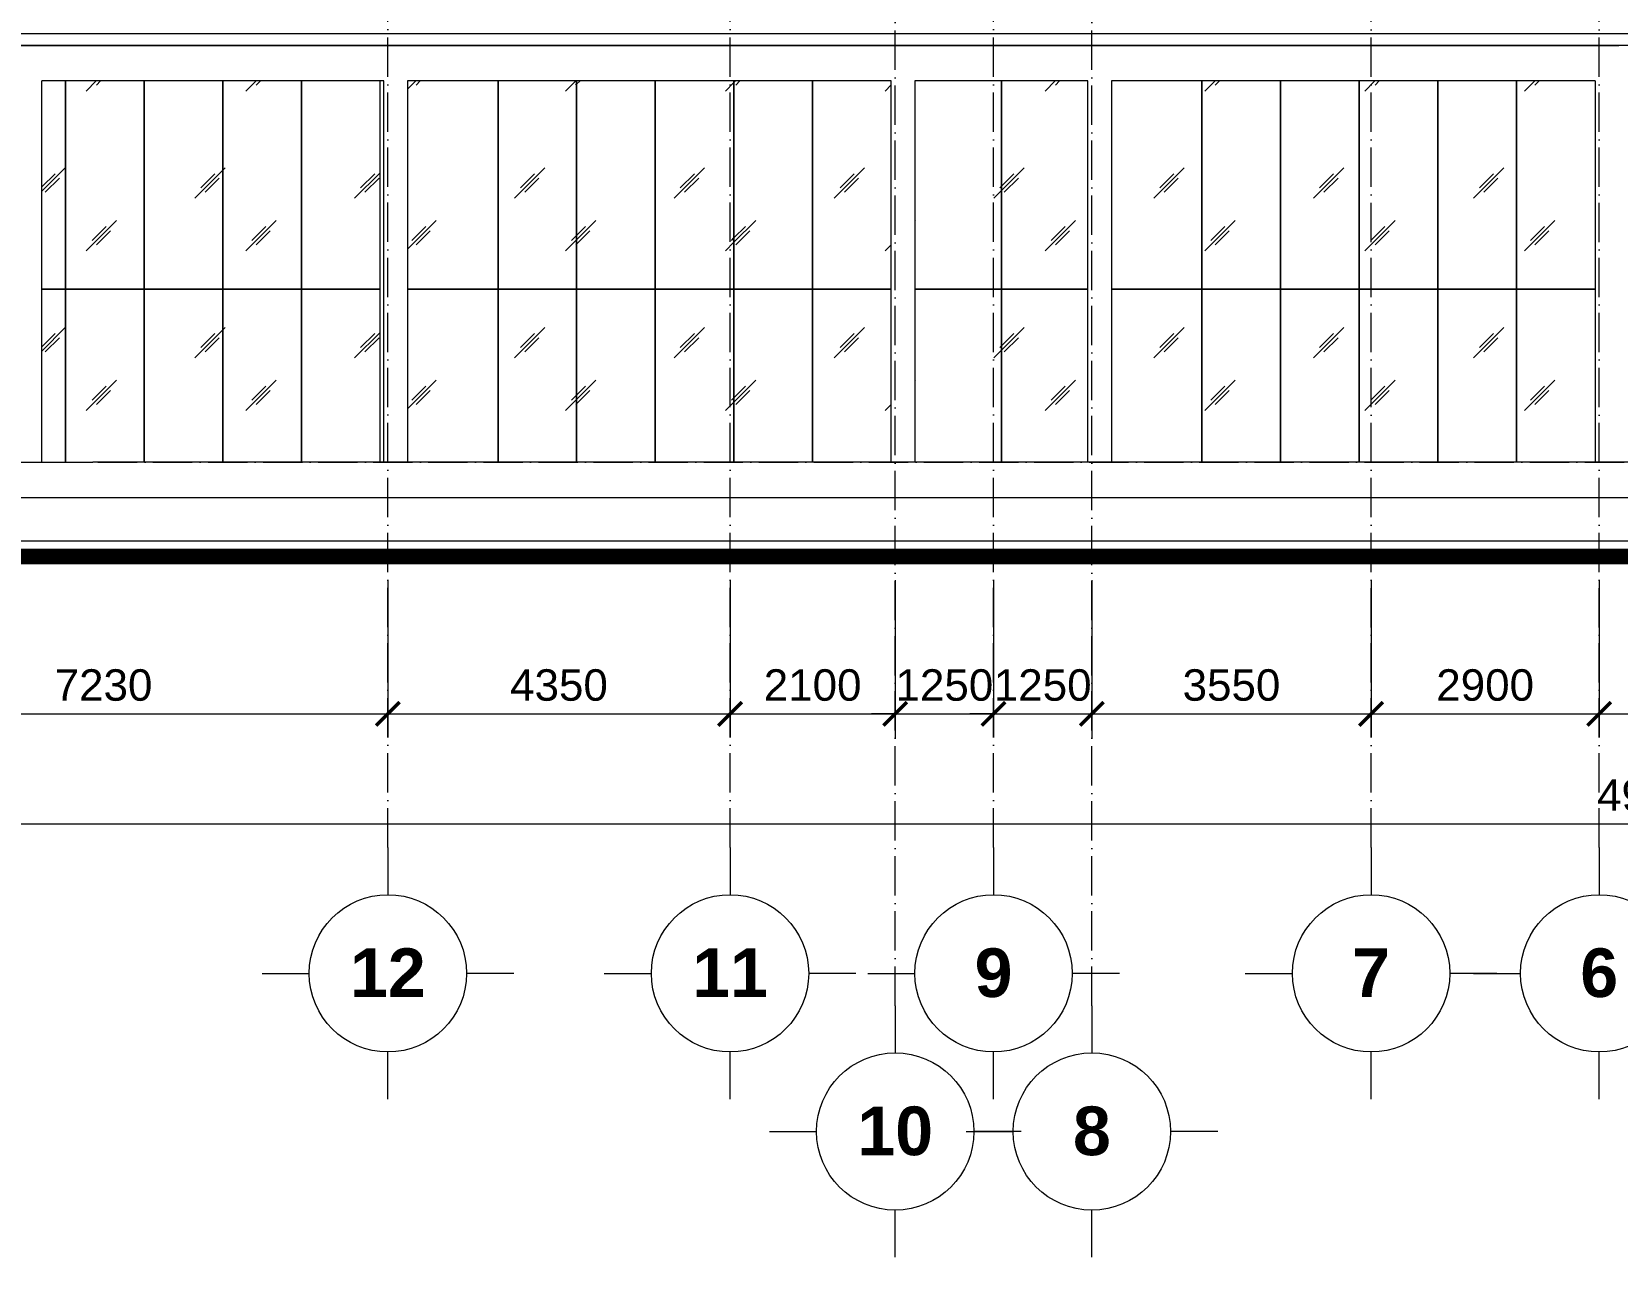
# Model space of a CAD drawing. Header units: millimetres. Extents: x -99196 to 12099, y -10111 to 93550.
# Drawn here: x -36929 to -16771, y -10111 to 5475 of the extents above; entities that cross this region are included whole.
import ezdxf
from ezdxf.xclip import XClip

# ---------------------------------------------------------------- set-up
doc = ezdxf.new("R2010")
doc.units = ezdxf.units.MM
doc.header["$XCLIPFRAME"] = 0
doc.linetypes.add('Grid Line', pattern=[14, 10, -2, 0, -2])
for name, color, linetype, lineweight in [('DIM', 1, 'Continuous', 5), ('KH', 6, 'Continuous', 5), ('KINH', 152, 'Continuous', 5), ('NET CAT', 3, 'Continuous', 5), ('NET CATConcrete', 3, 'Continuous', 5), ('NET-THAY', 2, 'Continuous', 15), ('TRUC', 225, 'Continuous', 5)]:
    doc.layers.add(name, color=color, linetype=linetype, lineweight=lineweight)
doc.styles.add('Arial_B', font='arialbd_1.ttf', dxfattribs={"height": 619.047619})
doc.styles.add('TA1', font='arial_1.ttf')
doc.dimstyles.new('D_200_KTx2', dxfattribs={"dimtxt": 400, "dimasz": 300, "dimexe": 300, "dimexo": 300, "dimgap": 160, "dimtad": 1, "dimdec": 0, "dimzin": 9, "dimtxsty": 'TA1', "dimblk": 'ARCHTICK', "dimcen": 1, "dimdle": 300, "dimclrd": 256, "dimclre": 256, "dimclrt": 7, "dimadec": 0, "dimazin": 0, "dimtfac": 1, "dimtdec": 0, "dimtix": 1, "dimtmove": 1, "dimatfit": 3, "dimldrblk": 'ARCHTICK', "dimfxl": 0, "dimtolj": 1, "dimtzin": 0, "dimlwd": -1, "dimlwe": -1, "dimarcsym": 0})
pattern_1 = [(45, (-36758.4, 1401.6), (0, 2032), [253.6, -2620.09]), (45, (-36813.6, 1456.7), (0, 2032), [253.6, -2620.09]), (45, (-36889.5, 1325.7), (0, 2032), [546.2, -2327.48]), (45, (-38140.2, 2763), (0, 2032), [253.6, -2620.09]), (45, (-38195.4, 2818.2), (0, 2032), [253.6, -2620.09]), (45, (-38271.2, 2687.1), (0, 2032), [546.2, -2327.48])]

# ---------------------------------------------------------------- blocks, each defined once
blk = doc.blocks.new('System Panel - Glazed-V2-MẶT ĐỨNG 14-1')
at = {"layer": 'KINH'}
h = blk.add_hatch(dxfattribs=at)
h.set_pattern_fill('FP_1', color=256, style=0, pattern_type=2)
h.set_pattern_definition(pattern_1)
h.paths.add_polyline_path([(-17051, 0), (-17051, 2200), (-18051, 2200), (-18051, 0)], flags=0)
at = {"layer": 'KINH', "color": 250}
for p, q in [((-17051, 2200), (-18051, 2200)), ((-18051, 2200), (-18051, 0))]:
    blk.add_line(p, q, dxfattribs=at)
blk = doc.blocks.new('System Panel - Glazed-523759-MẶT ĐỨNG 14-1')
at = {"layer": 'KINH'}
h = blk.add_hatch(dxfattribs=at)
h.set_pattern_fill('FP_1', color=256, style=0, pattern_type=2)
h.set_pattern_definition(pattern_1)
h.paths.add_polyline_path([(-23501, 0), (-23501, 2200), (-24600, 2200), (-24600, 0)], flags=0)
at = {"layer": 'KINH', "color": 250}
for p, q in [((-23501, 2200), (-24600, 2200)), ((-24600, 2200), (-24600, 0))]:
    blk.add_line(p, q, dxfattribs=at)
blk = doc.blocks.new('System Panel - Glazed-V3-MẶT ĐỨNG 14-1')
at = {"layer": 'KINH'}
h = blk.add_hatch(dxfattribs=at)
h.set_pattern_fill('FP_1', color=256, style=0, pattern_type=2)
h.set_pattern_definition(pattern_1)
h.paths.add_polyline_path([(-26001, 0), (-26001, 2200), (-27001, 2200), (-27001, 0)], flags=0)
at = {"layer": 'KINH', "color": 250}
for p, q in [((-26001, 2200), (-27001, 2200)), ((-27001, 2200), (-27001, 0))]:
    blk.add_line(p, q, dxfattribs=at)
blk = doc.blocks.new('System Panel - Glazed-V4-MẶT ĐỨNG 14-1')
at = {"layer": 'KINH'}
h = blk.add_hatch(dxfattribs=at)
h.set_pattern_fill('FP_1', color=256, style=0, pattern_type=2)
h.set_pattern_definition(pattern_1)
h.paths.add_polyline_path([(-33501, 0), (-32501, 0), (-32501, 2200), (-33501, 2200)], flags=0)
at = {"layer": 'KINH', "color": 250}
for p, q in [((-32501, 2200), (-33501, 2200)), ((-33501, 2200), (-33501, 0)), ((-32501, 0), (-32501, 2200))]:
    blk.add_line(p, q, dxfattribs=at)
blk = doc.blocks.new('System Panel - Glazed-V20-MẶT ĐỨNG 14-1')
at = {"layer": 'KINH'}
h = blk.add_hatch(dxfattribs=at)
h.set_pattern_fill('FP_1', color=256, style=0, pattern_type=2)
h.set_pattern_definition(pattern_1)
h.paths.add_polyline_path([(-27001, 0), (-27001, 2200), (-28001, 2200), (-28001, 0)], flags=0)
at = {"layer": 'KINH', "color": 250}
for p, q in [((-27001, 2200), (-28001, 2200)), ((-28001, 2200), (-28001, 0)), ((-27001, 0), (-27001, 2200))]:
    blk.add_line(p, q, dxfattribs=at)
blk = doc.blocks.new('System Panel - Glazed-V21-MẶT ĐỨNG 14-1')
at = {"layer": 'KINH'}
h = blk.add_hatch(dxfattribs=at)
h.set_pattern_fill('FP_1', color=256, style=0, pattern_type=2)
h.set_pattern_definition(pattern_1)
h.paths.add_polyline_path([(-28001, 0), (-28001, 2200), (-29001, 2200), (-29001, 0), (-28598, 0)], flags=0)
at = {"layer": 'KINH', "color": 250}
for p, q in [((-28001, 2200), (-29001, 2200)), ((-29001, 2200), (-29001, 0)), ((-28001, 0), (-28001, 2200))]:
    blk.add_line(p, q, dxfattribs=at)
blk = doc.blocks.new('System Panel - Glazed-V22-MẶT ĐỨNG 14-1')
at = {"layer": 'KINH'}
h = blk.add_hatch(dxfattribs=at)
h.set_pattern_fill('FP_1', color=256, style=0, pattern_type=2)
h.set_pattern_definition(pattern_1)
h.paths.add_polyline_path([(-29001, 0), (-29001, 2200), (-30001, 2200), (-30001, 0)], flags=0)
at = {"layer": 'KINH', "color": 250}
for p, q in [((-29001, 2200), (-30001, 2200)), ((-30001, 2200), (-30001, 0)), ((-29001, 0), (-29001, 2200))]:
    blk.add_line(p, q, dxfattribs=at)
blk = doc.blocks.new('System Panel - Glazed-V23-MẶT ĐỨNG 14-1')
at = {"layer": 'KINH'}
h = blk.add_hatch(dxfattribs=at)
h.set_pattern_fill('FP_1', color=256, style=0, pattern_type=2)
h.set_pattern_definition(pattern_1)
h.paths.add_polyline_path([(-30001, 0), (-30001, 2200), (-31001, 2200), (-31001, 0)], flags=0)
at = {"layer": 'KINH', "color": 250}
for p, q in [((-30001, 2200), (-31001, 2200)), ((-31001, 2200), (-31001, 0)), ((-30001, 0), (-30001, 2200))]:
    blk.add_line(p, q, dxfattribs=at)
blk = doc.blocks.new('System Panel - Glazed-523989-MẶT ĐỨNG 14-1')
at = {"layer": 'KINH'}
h = blk.add_hatch(dxfattribs=at)
h.set_pattern_fill('FP_1', color=256, style=0, pattern_type=2)
h.set_pattern_definition(pattern_1)
h.paths.add_polyline_path([(-32140, 0), (-31001, 0), (-31001, 2200), (-32151, 2200), (-32151, 0)], flags=0)
at = {"layer": 'KINH', "color": 250}
for p, q in [((-32140, 2200), (-32151, 2200)), ((-31001, 2200), (-32140, 2200)), ((-31001, 0), (-31001, 2200))]:
    blk.add_line(p, q, dxfattribs=at)
blk = doc.blocks.new('System Panel - Glazed-V28-MẶT ĐỨNG 14-1')
at = {"layer": 'KINH'}
h = blk.add_hatch(dxfattribs=at)
h.set_pattern_fill('FP_1', color=256, style=0, pattern_type=2)
h.set_pattern_definition(pattern_1)
h.paths.add_polyline_path([(-18051, 0), (-18051, 2200), (-19051, 2200), (-19051, 0)], flags=0)
at = {"layer": 'KINH', "color": 250}
for p, q in [((-18051, 2200), (-19051, 2200)), ((-19051, 2200), (-19051, 0)), ((-18051, 0), (-18051, 2200))]:
    blk.add_line(p, q, dxfattribs=at)
blk = doc.blocks.new('System Panel - Glazed-V29-MẶT ĐỨNG 14-1')
at = {"layer": 'KINH'}
h = blk.add_hatch(dxfattribs=at)
h.set_pattern_fill('FP_1', color=256, style=0, pattern_type=2)
h.set_pattern_definition(pattern_1)
h.paths.add_polyline_path([(-19051, 0), (-19051, 2200), (-20051, 2200), (-20051, 0)], flags=0)
at = {"layer": 'KINH', "color": 250}
for p, q in [((-19051, 2200), (-20051, 2200)), ((-20051, 2200), (-20051, 0)), ((-19051, 0), (-19051, 2200))]:
    blk.add_line(p, q, dxfattribs=at)
blk = doc.blocks.new('System Panel - Glazed-V30-MẶT ĐỨNG 14-1')
at = {"layer": 'KINH'}
h = blk.add_hatch(dxfattribs=at)
h.set_pattern_fill('FP_1', color=256, style=0, pattern_type=2)
h.set_pattern_definition(pattern_1)
h.paths.add_polyline_path([(-21051, 0), (-20051, 0), (-20051, 2200), (-21051, 2200)], flags=0)
at = {"layer": 'KINH', "color": 250}
for p, q in [((-20051, 2200), (-21051, 2200)), ((-21051, 2200), (-21051, 0)), ((-20051, 0), (-20051, 2200))]:
    blk.add_line(p, q, dxfattribs=at)
blk = doc.blocks.new('System Panel - Glazed-V31-MẶT ĐỨNG 14-1')
at = {"layer": 'KINH'}
h = blk.add_hatch(dxfattribs=at)
h.set_pattern_fill('FP_1', color=256, style=0, pattern_type=2)
h.set_pattern_definition(pattern_1)
h.paths.add_polyline_path([(-21051, 0), (-21051, 2200), (-22051, 2200), (-22051, 0)], flags=0)
at = {"layer": 'KINH', "color": 250}
for p, q in [((-21051, 2200), (-22051, 2200)), ((-22051, 2200), (-22051, 0)), ((-21051, 0), (-21051, 2200))]:
    blk.add_line(p, q, dxfattribs=at)
blk = doc.blocks.new('System Panel - Glazed-523696-MẶT ĐỨNG 14-1')
at = {"layer": 'KINH'}
h = blk.add_hatch(dxfattribs=at)
h.set_pattern_fill('FP_1', color=256, style=0, pattern_type=2)
h.set_pattern_definition(pattern_1)
h.paths.add_polyline_path([(-22770, 0), (-22051, 0), (-22051, 2200), (-23201, 2200), (-23201, 0)], flags=0)
at = {"layer": 'KINH', "color": 250}
for p, q in [((-22770, 2200), (-23201, 2200)), ((-22051, 2200), (-22770, 2200)), ((-22051, 0), (-22051, 2200))]:
    blk.add_line(p, q, dxfattribs=at)
blk = doc.blocks.new('System Panel - Glazed-523501-MẶT ĐỨNG 14-1')
at = {"layer": 'KINH'}
h = blk.add_hatch(dxfattribs=at)
h.set_pattern_fill('FP_1', color=256, style=0, pattern_type=2)
h.set_pattern_definition(pattern_1)
h.paths.add_polyline_path([(-25500, 0), (-24600, 0), (-24600, 2200), (-25701, 2200), (-25701, 0)], flags=0)
at = {"layer": 'KINH', "color": 250}
for p, q in [((-25500, 2200), (-25701, 2200)), ((-24600, 2200), (-25500, 2200)), ((-24600, 0), (-24600, 2200))]:
    blk.add_line(p, q, dxfattribs=at)
blk = doc.blocks.new('System Panel - Glazed-V32-MẶT ĐỨNG 14-1')
at = {"layer": 'KINH'}
h = blk.add_hatch(dxfattribs=at)
h.set_pattern_fill('FP_1', color=256, style=0, pattern_type=2)
h.set_pattern_definition(pattern_1)
h.paths.add_polyline_path([(-33501, 0), (-33501, 2200), (-34501, 2200), (-34501, 0)], flags=0)
at = {"layer": 'KINH', "color": 250}
for p, q in [((-33501, 2200), (-34501, 2200)), ((-34501, 2200), (-34501, 0)), ((-33501, 0), (-33501, 2200))]:
    blk.add_line(p, q, dxfattribs=at)
blk = doc.blocks.new('System Panel - Glazed-V33-MẶT ĐỨNG 14-1')
at = {"layer": 'KINH'}
h = blk.add_hatch(dxfattribs=at)
h.set_pattern_fill('FP_1', color=256, style=0, pattern_type=2)
h.set_pattern_definition(pattern_1)
h.paths.add_polyline_path([(-34501, 0), (-34501, 2200), (-35501, 2200), (-35501, 0)], flags=0)
at = {"layer": 'KINH', "color": 250}
for p, q in [((-34501, 2200), (-35501, 2200)), ((-35501, 2200), (-35501, 0)), ((-34501, 0), (-34501, 2200))]:
    blk.add_line(p, q, dxfattribs=at)
blk = doc.blocks.new('System Panel - Glazed-V34-MẶT ĐỨNG 14-1')
at = {"layer": 'KINH'}
h = blk.add_hatch(dxfattribs=at)
h.set_pattern_fill('FP_1', color=256, style=0, pattern_type=2)
h.set_pattern_definition(pattern_1)
h.paths.add_polyline_path([(-36501, 0), (-35501, 0), (-35501, 2200), (-36501, 2200)], flags=0)
at = {"layer": 'KINH', "color": 250}
for p, q in [((-35501, 2200), (-36501, 2200)), ((-36501, 2200), (-36501, 0)), ((-35501, 0), (-35501, 2200))]:
    blk.add_line(p, q, dxfattribs=at)
blk = doc.blocks.new('System Panel - Glazed-535691-MẶT ĐỨNG 14-1')
at = {"layer": 'KINH'}
h = blk.add_hatch(dxfattribs=at)
h.set_pattern_fill('FP_1', color=256, style=0, pattern_type=2)
h.set_pattern_definition(pattern_1)
h.paths.add_polyline_path([(-36505, 0), (-36501, 0), (-36501, 2200), (-36801, 2200), (-36801, 0), (-36575, 0)], flags=0)
at = {"layer": 'KINH', "color": 250}
for p, q in [((-36501, 2200), (-36801, 2200)), ((-36501, 0), (-36501, 2200))]:
    blk.add_line(p, q, dxfattribs=at)
blk = doc.blocks.new('System Panel - Glazed-V79-MẶT ĐỨNG 14-1')
at = {"layer": 'KINH'}
h = blk.add_hatch(dxfattribs=at)
h.set_pattern_fill('FP_1', color=256, style=0, pattern_type=2)
h.set_pattern_definition(pattern_1)
h.paths.add_polyline_path([(-32551, 2200), (-32501, 2200), (-32501, 4850), (-33501, 4850), (-33501, 2200)], flags=0)
at = {"layer": 'KINH', "color": 250}
for p, q in [((-33501, 4850), (-33501, 2200)), ((-32501, 2200), (-32501, 4850)), ((-33501, 2200), (-32501, 2200))]:
    blk.add_line(p, q, dxfattribs=at)
blk = doc.blocks.new('System Panel - Glazed-V80-MẶT ĐỨNG 14-1')
at = {"layer": 'KINH'}
h = blk.add_hatch(dxfattribs=at)
h.set_pattern_fill('FP_1', color=256, style=0, pattern_type=2)
h.set_pattern_definition(pattern_1)
h.paths.add_polyline_path([(-33501, 2200), (-33501, 4850), (-34501, 4850), (-34501, 2200)], flags=0)
at = {"layer": 'KINH', "color": 250}
for p, q in [((-34501, 4850), (-34501, 2200)), ((-33501, 2200), (-33501, 4850)), ((-34501, 2200), (-33501, 2200))]:
    blk.add_line(p, q, dxfattribs=at)
blk = doc.blocks.new('System Panel - Glazed-V81-MẶT ĐỨNG 14-1')
at = {"layer": 'KINH'}
h = blk.add_hatch(dxfattribs=at)
h.set_pattern_fill('FP_1', color=256, style=0, pattern_type=2)
h.set_pattern_definition(pattern_1)
h.paths.add_polyline_path([(-34501, 2200), (-34501, 4850), (-35501, 4850), (-35501, 2200)], flags=0)
at = {"layer": 'KINH', "color": 250}
for p, q in [((-35501, 4850), (-35501, 2200)), ((-34501, 2200), (-34501, 4850)), ((-35501, 2200), (-34501, 2200))]:
    blk.add_line(p, q, dxfattribs=at)
blk = doc.blocks.new('System Panel - Glazed-V82-MẶT ĐỨNG 14-1')
at = {"layer": 'KINH'}
h = blk.add_hatch(dxfattribs=at)
h.set_pattern_fill('FP_1', color=256, style=0, pattern_type=2)
h.set_pattern_definition(pattern_1)
h.paths.add_polyline_path([(-35501, 2200), (-35501, 4850), (-36501, 4850), (-36501, 2200)], flags=0)
at = {"layer": 'KINH', "color": 250}
for p, q in [((-36501, 4850), (-36501, 2200)), ((-35501, 2200), (-35501, 4850)), ((-36501, 2200), (-35501, 2200))]:
    blk.add_line(p, q, dxfattribs=at)
blk = doc.blocks.new('System Panel - Glazed-535692-MẶT ĐỨNG 14-1')
at = {"layer": 'KINH'}
h = blk.add_hatch(dxfattribs=at)
h.set_pattern_fill('FP_1', color=256, style=0, pattern_type=2)
h.set_pattern_definition(pattern_1)
h.paths.add_polyline_path([(-36501, 2200), (-36501, 4850), (-36801, 4850), (-36801, 2200), (-36505, 2200)], flags=0)
at = {"layer": 'KINH', "color": 250}
for p, q in [((-36501, 2200), (-36501, 4850)), ((-36801, 2200), (-36501, 2200))]:
    blk.add_line(p, q, dxfattribs=at)
blk = doc.blocks.new('System Panel - Glazed-503872-MẶT ĐỨNG 14-1')
at = {"layer": 'KINH'}
h = blk.add_hatch(dxfattribs=at)
h.set_pattern_fill('FP_1', color=256, style=0, pattern_type=2)
h.set_pattern_definition(pattern_1)
h.paths.add_polyline_path([(-27001, 2200), (-26001, 2200), (-26001, 4850), (-27001, 4850), (-27001, 3880)], flags=0)
at = {"layer": 'KINH', "color": 250}
for p, q in [((-27001, 4850), (-27001, 3880)), ((-27001, 3880), (-27001, 2200)), ((-27001, 2200), (-26001, 2200))]:
    blk.add_line(p, q, dxfattribs=at)
blk = doc.blocks.new('System Panel - Glazed-V83-MẶT ĐỨNG 14-1')
at = {"layer": 'KINH'}
h = blk.add_hatch(dxfattribs=at)
h.set_pattern_fill('FP_1', color=256, style=0, pattern_type=2)
h.set_pattern_definition(pattern_1)
h.paths.add_polyline_path([(-27001, 2200), (-27001, 4850), (-28001, 4850), (-28001, 2200)], flags=0)
at = {"layer": 'KINH', "color": 250}
for p, q in [((-28001, 4850), (-28001, 3880)), ((-27001, 3880), (-27001, 4850)), ((-28001, 3880), (-28001, 2200)), ((-27001, 2200), (-27001, 3880)), ((-28001, 2200), (-27001, 2200))]:
    blk.add_line(p, q, dxfattribs=at)
blk = doc.blocks.new('System Panel - Glazed-V84-MẶT ĐỨNG 14-1')
at = {"layer": 'KINH'}
h = blk.add_hatch(dxfattribs=at)
h.set_pattern_fill('FP_1', color=256, style=0, pattern_type=2)
h.set_pattern_definition(pattern_1)
h.paths.add_polyline_path([(-28598, 2200), (-28001, 2200), (-28001, 4850), (-29001, 4850), (-29001, 2200)], flags=0)
at = {"layer": 'KINH', "color": 250}
for p, q in [((-29001, 4850), (-29001, 3880)), ((-28001, 3880), (-28001, 4850)), ((-29001, 3880), (-29001, 2200)), ((-28001, 2200), (-28001, 3880)), ((-29001, 2200), (-28001, 2200))]:
    blk.add_line(p, q, dxfattribs=at)
blk = doc.blocks.new('System Panel - Glazed-V85-MẶT ĐỨNG 14-1')
at = {"layer": 'KINH'}
h = blk.add_hatch(dxfattribs=at)
h.set_pattern_fill('FP_1', color=256, style=0, pattern_type=2)
h.set_pattern_definition(pattern_1)
h.paths.add_polyline_path([(-30001, 2200), (-29001, 2200), (-29001, 4850), (-30001, 4850), (-30001, 3880)], flags=0)
at = {"layer": 'KINH', "color": 250}
for p, q in [((-30001, 4850), (-30001, 3880)), ((-29001, 3880), (-29001, 4850)), ((-30001, 3880), (-30001, 2200)), ((-29001, 2200), (-29001, 3880)), ((-30001, 2200), (-29001, 2200))]:
    blk.add_line(p, q, dxfattribs=at)
blk = doc.blocks.new('System Panel - Glazed-V86-MẶT ĐỨNG 14-1')
at = {"layer": 'KINH'}
h = blk.add_hatch(dxfattribs=at)
h.set_pattern_fill('FP_1', color=256, style=0, pattern_type=2)
h.set_pattern_definition(pattern_1)
h.paths.add_polyline_path([(-30001, 2200), (-30001, 4850), (-31001, 4850), (-31001, 2200)], flags=0)
at = {"layer": 'KINH', "color": 250}
for p, q in [((-31001, 4850), (-31001, 3880)), ((-30001, 3880), (-30001, 4850)), ((-31001, 3880), (-31001, 2200)), ((-30001, 2200), (-30001, 3880)), ((-31001, 2200), (-30001, 2200))]:
    blk.add_line(p, q, dxfattribs=at)
blk = doc.blocks.new('System Panel - Glazed-523990-MẶT ĐỨNG 14-1')
at = {"layer": 'KINH'}
h = blk.add_hatch(dxfattribs=at)
h.set_pattern_fill('FP_1', color=256, style=0, pattern_type=2)
h.set_pattern_definition(pattern_1)
h.paths.add_polyline_path([(-32151, 2200), (-31001, 2200), (-31001, 4850), (-32151, 4850), (-32151, 3880)], flags=0)
at = {"layer": 'KINH', "color": 250}
for p, q in [((-31001, 3880), (-31001, 4850)), ((-31001, 2200), (-31001, 3880)), ((-32151, 2200), (-32140, 2200)), ((-32140, 2200), (-31001, 2200))]:
    blk.add_line(p, q, dxfattribs=at)
blk = doc.blocks.new('System Panel - Glazed-523760-MẶT ĐỨNG 14-1')
at = {"layer": 'KINH'}
h = blk.add_hatch(dxfattribs=at)
h.set_pattern_fill('FP_1', color=256, style=0, pattern_type=2)
h.set_pattern_definition(pattern_1)
h.paths.add_polyline_path([(-24600, 2200), (-23501, 2200), (-23501, 4850), (-24600, 4850), (-24600, 3400)], flags=0)
at = {"layer": 'KINH', "color": 250}
for p, q in [((-24600, 4850), (-24600, 3400)), ((-24600, 3400), (-24600, 2200)), ((-24600, 2200), (-23501, 2200))]:
    blk.add_line(p, q, dxfattribs=at)
blk = doc.blocks.new('System Panel - Glazed-523502-MẶT ĐỨNG 14-1')
at = {"layer": 'KINH'}
h = blk.add_hatch(dxfattribs=at)
h.set_pattern_fill('FP_1', color=256, style=0, pattern_type=2)
h.set_pattern_definition(pattern_1)
h.paths.add_polyline_path([(-25701, 2200), (-24600, 2200), (-24600, 4850), (-25701, 4850), (-25701, 3400)], flags=0)
at = {"layer": 'KINH', "color": 250}
for p, q in [((-24600, 3400), (-24600, 4850)), ((-24600, 2200), (-24600, 3400)), ((-25701, 2200), (-25500, 2200)), ((-25500, 2200), (-24600, 2200))]:
    blk.add_line(p, q, dxfattribs=at)
blk = doc.blocks.new('System Panel - Glazed-V87-MẶT ĐỨNG 14-1')
at = {"layer": 'KINH'}
h = blk.add_hatch(dxfattribs=at)
h.set_pattern_fill('FP_1', color=256, style=0, pattern_type=2)
h.set_pattern_definition(pattern_1)
h.paths.add_polyline_path([(-17051, 2200), (-17051, 4850), (-18051, 4850), (-18051, 2200)], flags=0)
at = {"layer": 'KINH', "color": 250}
for p, q in [((-18051, 4850), (-18051, 2200)), ((-18051, 2200), (-17051, 2200))]:
    blk.add_line(p, q, dxfattribs=at)
blk = doc.blocks.new('System Panel - Glazed-V88-MẶT ĐỨNG 14-1')
at = {"layer": 'KINH'}
h = blk.add_hatch(dxfattribs=at)
h.set_pattern_fill('FP_1', color=256, style=0, pattern_type=2)
h.set_pattern_definition(pattern_1)
h.paths.add_polyline_path([(-18051, 2200), (-18051, 4850), (-19051, 4850), (-19051, 2200)], flags=0)
at = {"layer": 'KINH', "color": 250}
for p, q in [((-19051, 4850), (-19051, 2200)), ((-18051, 2200), (-18051, 4850)), ((-19051, 2200), (-18051, 2200))]:
    blk.add_line(p, q, dxfattribs=at)
blk = doc.blocks.new('System Panel - Glazed-V89-MẶT ĐỨNG 14-1')
at = {"layer": 'KINH'}
h = blk.add_hatch(dxfattribs=at)
h.set_pattern_fill('FP_1', color=256, style=0, pattern_type=2)
h.set_pattern_definition(pattern_1)
h.paths.add_polyline_path([(-19051, 2200), (-19051, 4850), (-20051, 4850), (-20051, 2200)], flags=0)
at = {"layer": 'KINH', "color": 250}
for p, q in [((-20051, 4850), (-20051, 2200)), ((-19051, 2200), (-19051, 4850)), ((-20051, 2200), (-19051, 2200))]:
    blk.add_line(p, q, dxfattribs=at)
blk = doc.blocks.new('System Panel - Glazed-V90-MẶT ĐỨNG 14-1')
at = {"layer": 'KINH'}
h = blk.add_hatch(dxfattribs=at)
h.set_pattern_fill('FP_1', color=256, style=0, pattern_type=2)
h.set_pattern_definition(pattern_1)
h.paths.add_polyline_path([(-20051, 2200), (-20051, 4850), (-21051, 4850), (-21051, 2200), (-20692, 2200)], flags=0)
at = {"layer": 'KINH', "color": 250}
for p, q in [((-21051, 4850), (-21051, 2200)), ((-20051, 2200), (-20051, 4850)), ((-21051, 2200), (-20051, 2200))]:
    blk.add_line(p, q, dxfattribs=at)
blk = doc.blocks.new('System Panel - Glazed-V91-MẶT ĐỨNG 14-1')
at = {"layer": 'KINH'}
h = blk.add_hatch(dxfattribs=at)
h.set_pattern_fill('FP_1', color=256, style=0, pattern_type=2)
h.set_pattern_definition(pattern_1)
h.paths.add_polyline_path([(-21051, 2200), (-21051, 4850), (-22051, 4850), (-22051, 2200)], flags=0)
at = {"layer": 'KINH', "color": 250}
for p, q in [((-22051, 4850), (-22051, 2200)), ((-21051, 2200), (-21051, 4850)), ((-22051, 2200), (-21051, 2200))]:
    blk.add_line(p, q, dxfattribs=at)
blk = doc.blocks.new('System Panel - Glazed-523697-MẶT ĐỨNG 14-1')
at = {"layer": 'KINH'}
h = blk.add_hatch(dxfattribs=at)
h.set_pattern_fill('FP_1', color=256, style=0, pattern_type=2)
h.set_pattern_definition(pattern_1)
h.paths.add_polyline_path([(-22051, 2200), (-22051, 4850), (-23201, 4850), (-23201, 2200), (-22770, 2200)], flags=0)
at = {"layer": 'KINH', "color": 250}
for p, q in [((-22051, 2200), (-22051, 4850)), ((-23201, 2200), (-22770, 2200)), ((-22770, 2200), (-22051, 2200))]:
    blk.add_line(p, q, dxfattribs=at)
blk = doc.blocks.new('ALC1807-ASCENT PLAZA-TANG 1_2_rvt-1-MẶT ĐỨNG 14-1')
at = {"layer": 'NET-THAY', "color": 10, "lineweight": 9}
for p, q in [((-1335, 5450), (-39360, 5450)), ((-74368, -450), (20508, -450))]:
    blk.add_line(p, q, dxfattribs=at)
at = {"layer": 'NET-THAY', "color": 7}
for p in [(-38302, 0), (-1847, 0)]:
    blk.add_line(p, (-36153, 0), dxfattribs=at)
at = {"color": 10, "lineweight": 9}
for name in ['System Panel - Glazed-535692-MẶT ĐỨNG 14-1', 'System Panel - Glazed-V82-MẶT ĐỨNG 14-1', 'System Panel - Glazed-V81-MẶT ĐỨNG 14-1', 'System Panel - Glazed-V80-MẶT ĐỨNG 14-1', 'System Panel - Glazed-V79-MẶT ĐỨNG 14-1', 'System Panel - Glazed-523990-MẶT ĐỨNG 14-1', 'System Panel - Glazed-V86-MẶT ĐỨNG 14-1', 'System Panel - Glazed-V85-MẶT ĐỨNG 14-1', 'System Panel - Glazed-V84-MẶT ĐỨNG 14-1', 'System Panel - Glazed-V83-MẶT ĐỨNG 14-1', 'System Panel - Glazed-503872-MẶT ĐỨNG 14-1', 'System Panel - Glazed-523502-MẶT ĐỨNG 14-1', 'System Panel - Glazed-523760-MẶT ĐỨNG 14-1', 'System Panel - Glazed-523697-MẶT ĐỨNG 14-1', 'System Panel - Glazed-V91-MẶT ĐỨNG 14-1', 'System Panel - Glazed-V90-MẶT ĐỨNG 14-1', 'System Panel - Glazed-V89-MẶT ĐỨNG 14-1', 'System Panel - Glazed-V88-MẶT ĐỨNG 14-1', 'System Panel - Glazed-V87-MẶT ĐỨNG 14-1', 'System Panel - Glazed-535691-MẶT ĐỨNG 14-1', 'System Panel - Glazed-V34-MẶT ĐỨNG 14-1', 'System Panel - Glazed-V33-MẶT ĐỨNG 14-1', 'System Panel - Glazed-V32-MẶT ĐỨNG 14-1', 'System Panel - Glazed-V4-MẶT ĐỨNG 14-1', 'System Panel - Glazed-523989-MẶT ĐỨNG 14-1', 'System Panel - Glazed-V23-MẶT ĐỨNG 14-1', 'System Panel - Glazed-V22-MẶT ĐỨNG 14-1', 'System Panel - Glazed-V21-MẶT ĐỨNG 14-1', 'System Panel - Glazed-V20-MẶT ĐỨNG 14-1', 'System Panel - Glazed-V3-MẶT ĐỨNG 14-1', 'System Panel - Glazed-523501-MẶT ĐỨNG 14-1', 'System Panel - Glazed-523759-MẶT ĐỨNG 14-1', 'System Panel - Glazed-523696-MẶT ĐỨNG 14-1', 'System Panel - Glazed-V31-MẶT ĐỨNG 14-1', 'System Panel - Glazed-V30-MẶT ĐỨNG 14-1', 'System Panel - Glazed-V29-MẶT ĐỨNG 14-1', 'System Panel - Glazed-V28-MẶT ĐỨNG 14-1', 'System Panel - Glazed-V2-MẶT ĐỨNG 14-1']:
    blk.add_blockref(name, (0, 0), dxfattribs=at)
blk = doc.blocks.new('Grid - FamilyAL-KH TRUC-1020318-MẶT ĐỨNG 14-1')
at = {"layer": 'KH'}
for p, q in [((6349, -9633), (6349, -10233)), ((4749, -11233), (5349, -11233)), ((7949, -11233), (7349, -11233)), ((6349, -12833), (6349, -12233))]:
    blk.add_line(p, q, dxfattribs=at)
blk.add_circle((6349, -11233), 1000, dxfattribs=at)
blk = doc.blocks.new('_ARCHTICK')
at = {"color": 0, "linetype": 'ByBlock', "const_width": 0.15}
blk.add_lwpolyline([(-0.5, -0.5), (0.5, 0.5)], dxfattribs=at)
blk = doc.blocks.new('DIMBLOCK30-MẶT ĐỨNG 14-1')
at = {"layer": 'Defpoints', "color": 0, "transparency": 16777216}
for p in [(-39631, -1200), (-32401, -1200), (-32401, -3200)]:
    blk.add_point(p, dxfattribs=at)
at = {"layer": 'DIM', "transparency": 16777216}
for p, q in [((-39631, -1500), (-39631, -3500)), ((-32401, -1500), (-32401, -3500)), ((-39931, -3200), (-32101, -3200))]:
    blk.add_line(p, q, dxfattribs=at)
at = {"layer": 'DIM', "transparency": 16777216, "xscale": 300, "yscale": 300, "zscale": 300, "rotation": 180}
blk.add_blockref('_ARCHTICK', (-39631, -3200), dxfattribs=at)
at = {"layer": 'DIM', "transparency": 16777216, "xscale": 300, "yscale": 300, "zscale": 300}
blk.add_blockref('_ARCHTICK', (-32401, -3200), dxfattribs=at)
at = {"layer": 'DIM', "color": 7, "transparency": 16777216, "insert": (-36016, -2836), "char_height": 400, "attachment_point": 5, "style": 'TA1'}
blk.add_mtext('\\A1;7230', dxfattribs=at)
blk = doc.blocks.new('DIMBLOCK31-MẶT ĐỨNG 14-1')
at = {"layer": 'Defpoints', "color": 0, "transparency": 16777216}
for p in [(-32401, -1200), (-28051, -1200), (-28051, -3200)]:
    blk.add_point(p, dxfattribs=at)
at = {"layer": 'DIM', "transparency": 16777216}
for p, q in [((-32401, -1500), (-32401, -3500)), ((-28051, -1500), (-28051, -3500)), ((-32701, -3200), (-27751, -3200))]:
    blk.add_line(p, q, dxfattribs=at)
at = {"layer": 'DIM', "transparency": 16777216, "xscale": 300, "yscale": 300, "zscale": 300, "rotation": 180}
blk.add_blockref('_ARCHTICK', (-32401, -3200), dxfattribs=at)
at = {"layer": 'DIM', "transparency": 16777216, "xscale": 300, "yscale": 300, "zscale": 300}
blk.add_blockref('_ARCHTICK', (-28051, -3200), dxfattribs=at)
at = {"layer": 'DIM', "color": 7, "transparency": 16777216, "insert": (-30226, -2836), "char_height": 400, "attachment_point": 5, "style": 'TA1'}
blk.add_mtext('\\A1;4350', dxfattribs=at)
blk = doc.blocks.new('DIMBLOCK32-MẶT ĐỨNG 14-1')
at = {"layer": 'Defpoints', "color": 0, "transparency": 16777216}
for p in [(-28051, -1200), (-25951, -1200), (-25951, -3200)]:
    blk.add_point(p, dxfattribs=at)
at = {"layer": 'DIM', "transparency": 16777216}
for p, q in [((-28051, -1500), (-28051, -3500)), ((-25951, -1500), (-25951, -3500)), ((-28351, -3200), (-25651, -3200))]:
    blk.add_line(p, q, dxfattribs=at)
at = {"layer": 'DIM', "transparency": 16777216, "xscale": 300, "yscale": 300, "zscale": 300, "rotation": 180}
blk.add_blockref('_ARCHTICK', (-28051, -3200), dxfattribs=at)
at = {"layer": 'DIM', "transparency": 16777216, "xscale": 300, "yscale": 300, "zscale": 300}
blk.add_blockref('_ARCHTICK', (-25951, -3200), dxfattribs=at)
at = {"layer": 'DIM', "color": 7, "transparency": 16777216, "insert": (-27001, -2836), "char_height": 400, "attachment_point": 5, "style": 'TA1'}
blk.add_mtext('\\A1;2100', dxfattribs=at)
blk = doc.blocks.new('DIMBLOCK33-MẶT ĐỨNG 14-1')
at = {"layer": 'Defpoints', "color": 0, "transparency": 16777216}
for p in [(-25951, -1200), (-24701, -1200), (-24701, -3200)]:
    blk.add_point(p, dxfattribs=at)
at = {"layer": 'DIM', "transparency": 16777216}
for p, q in [((-25951, -1500), (-25951, -3500)), ((-24701, -1500), (-24701, -3500)), ((-25951, -3200), (-26251, -3200)), ((-25951, -3200), (-24701, -3200)), ((-24701, -3200), (-24401, -3200))]:
    blk.add_line(p, q, dxfattribs=at)
at = {"layer": 'DIM', "transparency": 16777216, "xscale": 300, "yscale": 300, "zscale": 300}
blk.add_blockref('_ARCHTICK', (-25951, -3200), dxfattribs=at)
at = {"layer": 'DIM', "transparency": 16777216, "xscale": 300, "yscale": 300, "zscale": 300, "rotation": 180}
blk.add_blockref('_ARCHTICK', (-24701, -3200), dxfattribs=at)
at = {"layer": 'DIM', "color": 7, "transparency": 16777216, "insert": (-25326, -2836), "char_height": 400, "attachment_point": 5, "style": 'TA1'}
blk.add_mtext('\\A1;1250', dxfattribs=at)
blk = doc.blocks.new('DIMBLOCK34-MẶT ĐỨNG 14-1')
at = {"layer": 'Defpoints', "color": 0, "transparency": 16777216}
for p in [(-24701, -1200), (-23451, -1200), (-23451, -3200)]:
    blk.add_point(p, dxfattribs=at)
at = {"layer": 'DIM', "transparency": 16777216}
for p, q in [((-24701, -1500), (-24701, -3500)), ((-23451, -1500), (-23451, -3500)), ((-24701, -3200), (-25001, -3200)), ((-24701, -3200), (-23451, -3200)), ((-23451, -3200), (-23151, -3200))]:
    blk.add_line(p, q, dxfattribs=at)
at = {"layer": 'DIM', "transparency": 16777216, "xscale": 300, "yscale": 300, "zscale": 300}
blk.add_blockref('_ARCHTICK', (-24701, -3200), dxfattribs=at)
at = {"layer": 'DIM', "transparency": 16777216, "xscale": 300, "yscale": 300, "zscale": 300, "rotation": 180}
blk.add_blockref('_ARCHTICK', (-23451, -3200), dxfattribs=at)
at = {"layer": 'DIM', "color": 7, "transparency": 16777216, "insert": (-24076, -2836), "char_height": 400, "attachment_point": 5, "style": 'TA1'}
blk.add_mtext('\\A1;1250', dxfattribs=at)
blk = doc.blocks.new('DIMBLOCK35-MẶT ĐỨNG 14-1')
at = {"layer": 'Defpoints', "color": 0, "transparency": 16777216}
for p in [(-23451, -1200), (-19901, -1200), (-19901, -3200)]:
    blk.add_point(p, dxfattribs=at)
at = {"layer": 'DIM', "transparency": 16777216}
for p, q in [((-23451, -1500), (-23451, -3500)), ((-19901, -1500), (-19901, -3500)), ((-23751, -3200), (-19601, -3200))]:
    blk.add_line(p, q, dxfattribs=at)
at = {"layer": 'DIM', "transparency": 16777216, "xscale": 300, "yscale": 300, "zscale": 300, "rotation": 180}
blk.add_blockref('_ARCHTICK', (-23451, -3200), dxfattribs=at)
at = {"layer": 'DIM', "transparency": 16777216, "xscale": 300, "yscale": 300, "zscale": 300}
blk.add_blockref('_ARCHTICK', (-19901, -3200), dxfattribs=at)
at = {"layer": 'DIM', "color": 7, "transparency": 16777216, "insert": (-21676, -2836), "char_height": 400, "attachment_point": 5, "style": 'TA1'}
blk.add_mtext('\\A1;3550', dxfattribs=at)
blk = doc.blocks.new('DIMBLOCK36-MẶT ĐỨNG 14-1')
at = {"layer": 'Defpoints', "color": 0, "transparency": 16777216}
for p in [(-19901, -1200), (-17001, -1200), (-17001, -3200)]:
    blk.add_point(p, dxfattribs=at)
at = {"layer": 'DIM', "transparency": 16777216}
for p, q in [((-19901, -1500), (-19901, -3500)), ((-17001, -1500), (-17001, -3500)), ((-20201, -3200), (-16701, -3200))]:
    blk.add_line(p, q, dxfattribs=at)
at = {"layer": 'DIM', "transparency": 16777216, "xscale": 300, "yscale": 300, "zscale": 300, "rotation": 180}
blk.add_blockref('_ARCHTICK', (-19901, -3200), dxfattribs=at)
at = {"layer": 'DIM', "transparency": 16777216, "xscale": 300, "yscale": 300, "zscale": 300}
blk.add_blockref('_ARCHTICK', (-17001, -3200), dxfattribs=at)
at = {"layer": 'DIM', "color": 7, "transparency": 16777216, "insert": (-18451, -2836), "char_height": 400, "attachment_point": 5, "style": 'TA1'}
blk.add_mtext('\\A1;2900', dxfattribs=at)
blk = doc.blocks.new('DIMBLOCK37-MẶT ĐỨNG 14-1')
at = {"layer": 'Defpoints', "color": 0, "transparency": 16777216}
for p in [(-17001, -1200), (-10451, -1200), (-10451, -3200)]:
    blk.add_point(p, dxfattribs=at)
at = {"layer": 'DIM', "transparency": 16777216}
for p, q in [((-17001, -1500), (-17001, -3500)), ((-10451, -1500), (-10451, -3500)), ((-17301, -3200), (-10151, -3200))]:
    blk.add_line(p, q, dxfattribs=at)
at = {"layer": 'DIM', "transparency": 16777216, "xscale": 300, "yscale": 300, "zscale": 300, "rotation": 180}
blk.add_blockref('_ARCHTICK', (-17001, -3200), dxfattribs=at)
at = {"layer": 'DIM', "transparency": 16777216, "xscale": 300, "yscale": 300, "zscale": 300}
blk.add_blockref('_ARCHTICK', (-10451, -3200), dxfattribs=at)
at = {"layer": 'DIM', "color": 7, "transparency": 16777216, "insert": (-13726, -2836), "char_height": 400, "attachment_point": 5, "style": 'TA1'}
blk.add_mtext('\\A1;6550', dxfattribs=at)
blk = doc.blocks.new('DIMBLOCK45-MẶT ĐỨNG 14-1')
at = {"layer": 'Defpoints', "color": 0, "transparency": 16777216}
for p in [(-41001, -1200), (8499, -1200), (8499, -4600)]:
    blk.add_point(p, dxfattribs=at)
at = {"layer": 'DIM', "transparency": 16777216}
for p, q in [((-41001, -1500), (-41001, -4900)), ((8499, -1500), (8499, -4900)), ((-41301, -4600), (8799, -4600))]:
    blk.add_line(p, q, dxfattribs=at)
at = {"layer": 'DIM', "transparency": 16777216, "xscale": 300, "yscale": 300, "zscale": 300, "rotation": 180}
blk.add_blockref('_ARCHTICK', (-41001, -4600), dxfattribs=at)
at = {"layer": 'DIM', "transparency": 16777216, "xscale": 300, "yscale": 300, "zscale": 300}
blk.add_blockref('_ARCHTICK', (8499, -4600), dxfattribs=at)
at = {"layer": 'DIM', "color": 7, "transparency": 16777216, "insert": (-16251, -4236), "char_height": 400, "attachment_point": 5, "style": 'TA1'}
blk.add_mtext('\\A1;49500', dxfattribs=at)

msp = doc.modelspace()

# ---------------------------------------------------------------- linework, layer by layer
at = {"layer": 'NET CAT'}
for p, q in [((-38300.5, 5300), (-36800.5, 5300)), ((-32450.5, 5300), (-32150.5, 5300)), ((-26000.5, 5300), (-25700.5, 5300)), ((-23500.5, 5300), (-23200.5, 5300)), ((-17050.5, 5300), (-16750.5, 5300)), ((-36800.5, 0), (-36800.5, 4850)), ((-32450.5, 0), (-32450.5, 4850)), ((-32150.5, 4850), (-32150.5, 0)), ((-26000.5, 0), (-26000.5, 4850)), ((-25700.5, 4850), (-25700.5, 0)), ((-23500.5, 0), (-23500.5, 4850)), ((-23200.5, 4850), (-23200.5, 0)), ((-17050.5, 4850), (-17050.5, 0))]:
    msp.add_line(p, q, dxfattribs=at)
msp.add_lwpolyline([(-99096.4, -1000), (11999.5, -1000)], dxfattribs=at)
at = {"layer": 'NET CAT', "const_width": 200}
msp.add_lwpolyline([(-99096.4, -1200), (11999.5, -1200)], dxfattribs=at)
at = {"layer": 'NET CATConcrete'}
for p, q in [((-36800.5, 5300), (-32450.5, 5300)), ((-32150.5, 5300), (-26000.5, 5300)), ((-25700.5, 5300), (-23500.5, 5300)), ((-23200.5, 5300), (-17050.5, 5300)), ((-32450.5, 4850), (-36800.5, 4850)), ((-26000.5, 4850), (-32150.5, 4850)), ((-23500.5, 4850), (-25700.5, 4850)), ((-17050.5, 4850), (-23200.5, 4850))]:
    msp.add_line(p, q, dxfattribs=at)
at = {"layer": 'NET-THAY', "lineweight": 9}
msp.add_line((-1350.5, 5300), (-38300.5, 5300), dxfattribs=at)
at = {"layer": 'TRUC', "linetype": 'Grid Line', "ltscale": 50}
for p, q in [((-32400.5, -4900), (-32400.5, 91838.4)), ((-28050.5, -4900), (-28050.5, 91838.4)), ((-25950.5, -6911.3), (-25950.5, 91838.4)), ((-24700.5, -4900), (-24700.5, 91838.4)), ((-23450.5, -6911.3), (-23450.5, 91838.4)), ((-19900.5, -4900.6), (-19900.5, 91838.4)), ((-17000.5, -4900.6), (-17000.5, 91838.4)), ((-99096.4, 0), (11999.5, 0)), ((-99096.4, -1000), (11999.5, -1000))]:
    msp.add_line(p, q, dxfattribs=at)

# ---------------------------------------------------------------- block references
at = {"lineweight": 5}
ref = msp.add_blockref('ALC1807-ASCENT PLAZA-TANG 1_2_rvt-1-MẶT ĐỨNG 14-1', (0, 0), dxfattribs=at)
XClip(ref).set_block_clipping_path([(-97229.9352338679, -1200), (11999.4757495321, 93768.975705676)])
at = {"layer": 'KH'}
for p in [(-38750, 4732.7), (-34400, 4732.7), (-31050, 4732.7), (-26250, 4732.7), (-23350, 4732.7), (-32300, 2721.4), (-29800, 2721.4)]:
    msp.add_blockref('Grid - FamilyAL-KH TRUC-1020318-MẶT ĐỨNG 14-1', p, dxfattribs=at)

# ---------------------------------------------------------------- texts
at = {"layer": 'KH', "attachment_point": 2, "line_spacing_factor": 0.941778, "style": 'Arial_B'}
for s, insert, char_height, width in [('12', (-32400.8, -6182.5), 619.05, 1116.488), ('11', (-28050.8, -6182.5), 619.05, 1116.488), ('\\fArial|b1|i0|c0|p34|;9', (-24700.8, -6182.5), 619.048, 558.244), ('\\fArial|b1|i0|c0|p34|;7', (-19900.8, -6182.5), 619.048, 558.244), ('\\fArial|b1|i0|c0|p34|;6', (-17000.8, -6182.5), 619.048, 558.244), ('10', (-25950.8, -8193.8), 619.05, 1116.488), ('\\fArial|b1|i0|c0|p34|;8', (-23450.8, -8193.8), 619.048, 558.244)]:
    msp.add_mtext(s, dxfattribs=dict(at, insert=insert, char_height=char_height, width=width))

# ---------------------------------------------------------------- dimensions: what is measured, and where the dimension line sits
at = {"layer": 'DIM'}
for base, p1, p2, picture, middle in [((8499.5, -4600), (-41000.5, -1200), (8499.5, -1200), 'DIMBLOCK45-MẶT ĐỨNG 14-1', (-16250.5, -4235.8)), ((-32400.5, -3200), (-39630.5, -1200), (-32400.5, -1200), 'DIMBLOCK30-MẶT ĐỨNG 14-1', (-36015.5, -2835.6)), ((-28050.5, -3200), (-32400.5, -1200), (-28050.5, -1200), 'DIMBLOCK31-MẶT ĐỨNG 14-1', (-30225.5, -2835.6)), ((-25950.5, -3200), (-28050.5, -1200), (-25950.5, -1200), 'DIMBLOCK32-MẶT ĐỨNG 14-1', (-27000.5, -2835.8)), ((-24700.5, -3200), (-25950.5, -1200), (-24700.5, -1200), 'DIMBLOCK33-MẶT ĐỨNG 14-1', (-25325.5, -2835.8)), ((-23450.5, -3200), (-24700.5, -1200), (-23450.5, -1200), 'DIMBLOCK34-MẶT ĐỨNG 14-1', (-24075.5, -2835.8)), ((-19900.5, -3200), (-23450.5, -1200), (-19900.5, -1200), 'DIMBLOCK35-MẶT ĐỨNG 14-1', (-21675.5, -2835.6)), ((-17000.5, -3200), (-19900.5, -1200), (-17000.5, -1200), 'DIMBLOCK36-MẶT ĐỨNG 14-1', (-18450.5, -2835.8)), ((-10450.5, -3200), (-17000.5, -1200), (-10450.5, -1200), 'DIMBLOCK37-MẶT ĐỨNG 14-1', (-13725.5, -2835.8))]:
    dim = msp.add_linear_dim(base=base, p1=p1, p2=p2, dimstyle='D_200_KTx2', dxfattribs=at)
    dim.commit()
    dim.dimension.update_dxf_attribs({"geometry": picture, "text_midpoint": middle})

doc.saveas('drawing.dxf')
